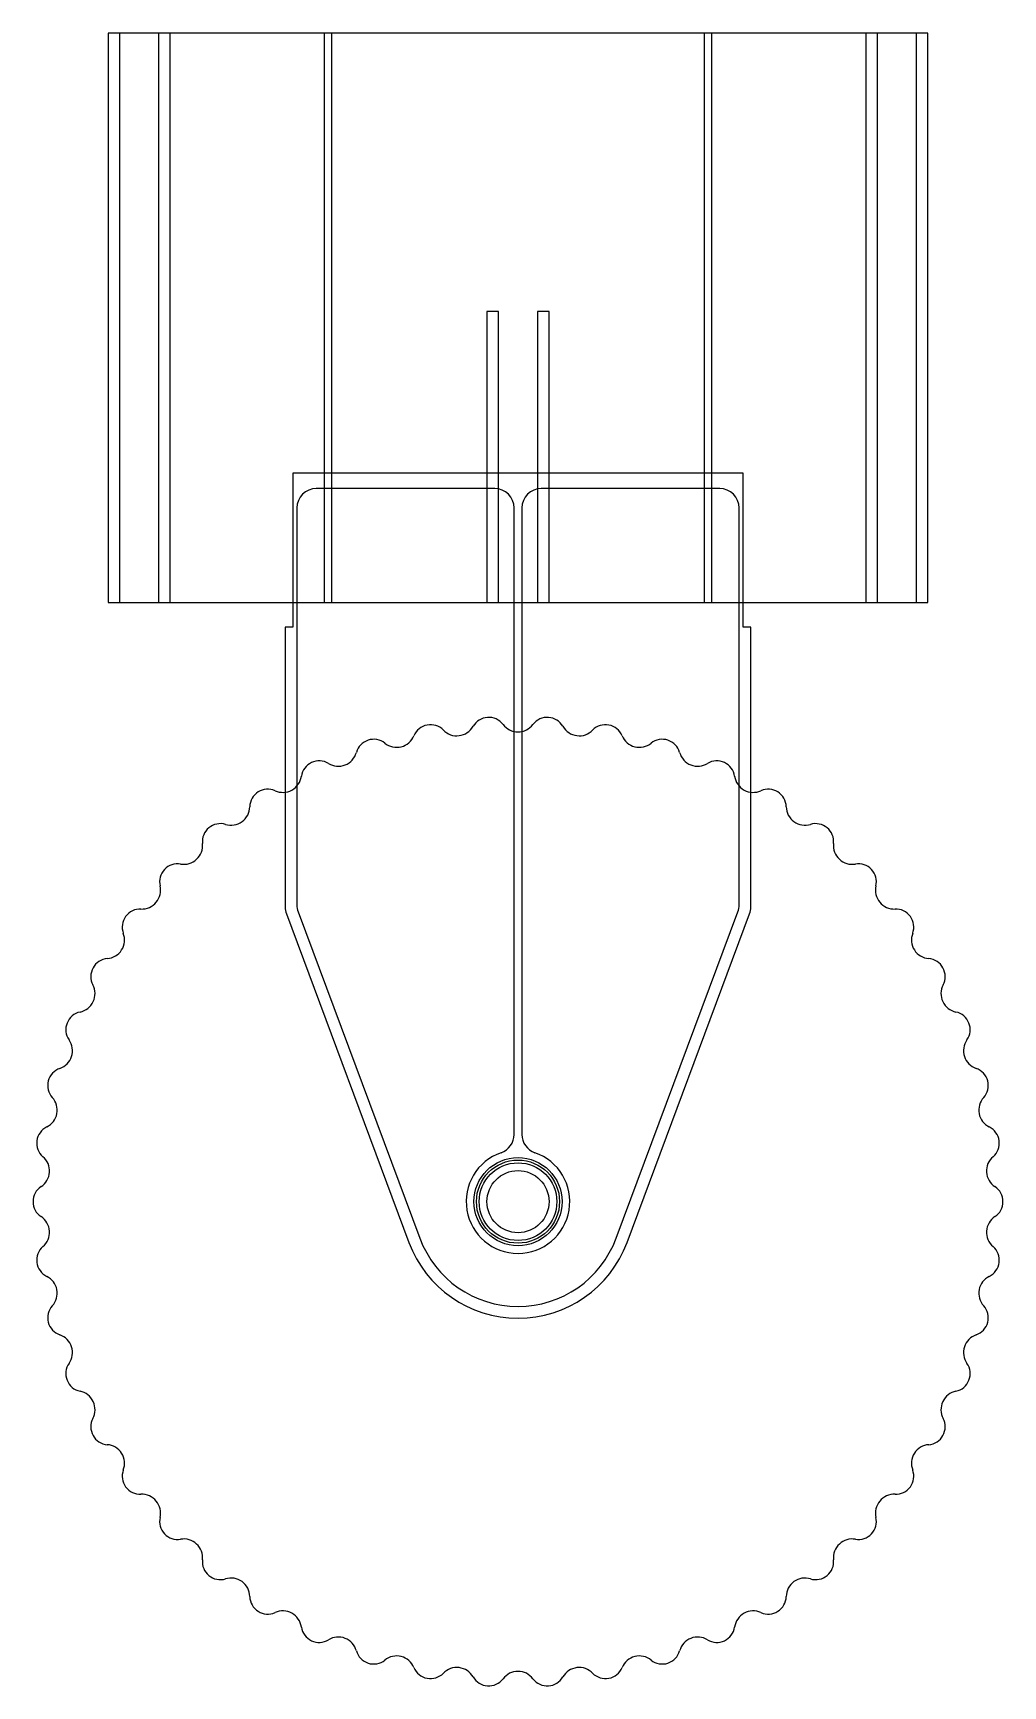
# Model space of a CAD drawing. Header units: metres. Extents: x -125 to 125, y -125 to 301.
import ezdxf

# ---------------------------------------------------------------- set-up
doc = ezdxf.new("R2010")
doc.units = ezdxf.units.M

msp = doc.modelspace()

# ---------------------------------------------------------------- linework, layer by layer
at = {"layer": 'PARAMETRIX'}
for p, q in [((105.6551, 301.05), (-105.6551, 301.05)), ((-105.6551, 301.05), (-105.6551, 154.35)), ((-102.6551, 301.05), (-105.6551, 301.05)), ((-105.6551, 301.05), (-105.6551, 154.35)), ((-102.6551, 154.35), (-102.6551, 301.05)), ((-89.6551, 301.05), (-92.6551, 301.05)), ((-92.6551, 301.05), (-92.6551, 154.35)), ((-89.6551, 154.35), (-89.6551, 301.05)), ((-48, 301.05), (-50, 301.05)), ((-50, 301.05), (-50, 154.35)), ((-48, 154.35), (-48, 301.05)), ((50, 301.05), (48, 301.05)), ((48, 301.05), (48, 154.35)), ((50, 154.35), (50, 301.05)), ((92.6551, 301.05), (89.6551, 301.05)), ((89.6551, 301.05), (89.6551, 154.35)), ((92.6551, 154.35), (92.6551, 301.05)), ((105.6551, 301.05), (102.6551, 301.05)), ((102.6551, 301.05), (102.6551, 154.35)), ((105.6551, 154.35), (105.6551, 301.05)), ((105.6551, 154.35), (105.6551, 301.05)), ((-5, 229.35), (-8, 229.35)), ((-8, 229.35), (-8, 154.35)), ((-5, 154.35), (-5, 229.35)), ((8, 229.35), (5, 229.35)), ((5, 229.35), (5, 154.35)), ((8, 154.35), (8, 229.35)), ((-58, 187.7), (-58, 148)), ((58, 187.7), (-58, 187.7)), ((58, 148), (58, 187.7)), ((-6, 183.7), (-52, 183.7)), ((52, 183.7), (6, 183.7)), ((-57, 178.7), (-57, 76.4437)), ((-1, 17.3414), (-1, 178.7)), ((1, 178.7), (1, 17.3414)), ((57, 76.4437), (57, 178.7)), ((-105.6551, 154.35), (105.6551, 154.35)), ((-105.6551, 154.35), (-102.6551, 154.35)), ((-92.6551, 154.35), (-89.6551, 154.35)), ((-50, 154.35), (-48, 154.35)), ((-8, 154.35), (-5, 154.35)), ((5, 154.35), (8, 154.35)), ((48, 154.35), (50, 154.35)), ((89.6551, 154.35), (92.6551, 154.35)), ((102.6551, 154.35), (105.6551, 154.35)), ((-58, 148), (-60, 148)), ((-60, 148), (-60, 75.9023)), ((60, 148), (58, 148)), ((60, 75.9023), (60, 148)), ((-59.6846, 74.1546), (-28.1077, -10.4861)), ((-56.6846, 74.696), (-25.2969, -9.4375)), ((25.2969, -9.4375), (56.6846, 74.696)), ((28.1077, -10.4861), (59.6846, 74.1546))]:
    msp.add_line(p, q, dxfattribs=at)
for radius in [11.35, 10.7, 10, 8]:
    msp.add_circle((0, 0), radius, dxfattribs=at)
for centre, radius, start, end in [((-52, 178.7), 5, 90, 180), ((-6, 178.7), 5, 0, 90), ((6, 178.7), 5, 90, 180), ((52, 178.7), 5, 0, 90), ((-7.5567, 120.1104), 4.6521, 93.6, 149.7484), ((-7.5567, 120.1104), 4.6521, 37.4516, 93.6), ((7.5567, 120.1104), 4.6521, 86.4, 142.5484), ((7.5567, 120.1104), 4.6521, 30.2516, 86.4), ((-31.2897, 121.8653), 4.8181, 284.4, 337.709), ((-22.5509, 118.2162), 4.6521, 100.8, 156.9484), ((-22.5509, 118.2162), 4.6521, 44.6516, 100.8), ((-15.7692, 124.826), 4.8181, 223.891, 277.2), ((-15.7692, 124.826), 4.8181, 277.2, 330.509), ((0, 125.8181), 4.8181, 216.691, 270), ((0, 125.8181), 4.8181, 270, 323.309), ((15.7692, 124.826), 4.8181, 209.491, 262.8), ((15.7692, 124.826), 4.8181, 262.8, 316.109), ((22.5509, 118.2162), 4.6521, 79.2, 135.3484), ((22.5509, 118.2162), 4.6521, 23.0516, 79.2), ((31.2897, 121.8653), 4.8181, 202.291, 255.6), ((-46.3167, 116.9828), 4.8181, 291.6, 344.909), ((-37.1895, 114.4576), 4.6521, 108, 164.1484), ((-37.1895, 114.4576), 4.6521, 51.8516, 108), ((-31.2897, 121.8653), 4.8181, 231.091, 284.4), ((31.2897, 121.8653), 4.8181, 255.6, 308.909), ((37.1895, 114.4576), 4.6521, 72, 128.1484), ((37.1895, 114.4576), 4.6521, 15.8516, 72), ((46.3167, 116.9828), 4.8181, 195.091, 248.4), ((-51.2416, 108.894), 4.6521, 115.2, 171.3484), ((-51.2416, 108.894), 4.6521, 59.0516, 115.2), ((-46.3167, 116.9828), 4.8181, 238.291, 291.6), ((46.3167, 116.9828), 4.8181, 248.4, 301.709), ((51.2416, 108.894), 4.6521, 64.8, 120.9484), ((51.2416, 108.894), 4.6521, 8.6516, 64.8), ((-60.6134, 110.2553), 4.8181, 298.8, 352.109), ((60.6134, 110.2553), 4.8181, 187.891, 241.2), ((-64.4856, 101.6131), 4.6521, 122.4, 178.5484), ((-64.4856, 101.6131), 4.6521, 66.2516, 122.4), ((-60.6134, 110.2553), 4.8181, 245.491, 298.8), ((60.6134, 110.2553), 4.8181, 241.2, 294.509), ((64.4856, 101.6131), 4.6521, 57.6, 113.7484), ((64.4856, 101.6131), 4.6521, 1.4516, 57.6), ((-73.9541, 101.789), 4.8181, 306, 359.309), ((73.9541, 101.789), 4.8181, 180.691, 234), ((-76.7126, 92.7296), 4.6521, 129.6, 185.7484), ((-76.7126, 92.7296), 4.6521, 73.4516, 129.6), ((-73.9541, 101.789), 4.8181, 252.691, 306), ((73.9541, 101.789), 4.8181, 234, 287.309), ((76.7126, 92.7296), 4.6521, 50.4, 106.5484), ((76.7126, 92.7296), 4.6521, 354.2516, 50.4), ((-86.1284, 91.7175), 4.8181, 313.2, 6.509), ((86.1284, 91.7175), 4.8181, 173.491, 226.8), ((-87.7298, 82.3838), 4.6521, 136.8, 192.9484), ((-87.7298, 82.3838), 4.6521, 80.6516, 136.8), ((-86.1284, 91.7175), 4.8181, 259.891, 313.2), ((86.1284, 91.7175), 4.8181, 226.8, 280.109), ((87.7298, 82.3838), 4.6521, 43.2, 99.3484), ((87.7298, 82.3838), 4.6521, 347.0516, 43.2), ((-96.9445, 80.1995), 4.8181, 320.4, 13.709), ((96.9445, 80.1995), 4.8181, 166.291, 219.6), ((-96.9445, 80.1995), 4.8181, 267.091, 320.4), ((96.9445, 80.1995), 4.8181, 219.6, 272.909), ((-97.3635, 70.7387), 4.6521, 144, 200.1484), ((-97.3635, 70.7387), 4.6521, 87.8516, 144), ((-55, 75.9023), 5, 180, 200.459), ((-52, 76.4437), 5, 180, 200.459), ((52, 76.4437), 5, 339.541, 0), ((55, 75.9023), 5, 339.541, 0), ((97.3635, 70.7387), 4.6521, 36, 92.1484), ((97.3635, 70.7387), 4.6521, 339.8516, 36), ((-106.2318, 67.4167), 4.8181, 327.6, 20.909), ((106.2318, 67.4167), 4.8181, 159.091, 212.4), ((-106.2318, 67.4167), 4.8181, 274.291, 327.6), ((106.2318, 67.4167), 4.8181, 212.4, 265.709), ((-105.4616, 57.978), 4.6521, 151.2, 207.3484), ((-105.4616, 57.978), 4.6521, 95.0516, 151.2), ((105.4616, 57.978), 4.6521, 28.8, 84.9484), ((105.4616, 57.978), 4.6521, 332.6516, 28.8), ((-113.8437, 53.5708), 4.8181, 334.8, 28.109), ((113.8437, 53.5708), 4.8181, 151.891, 205.2), ((-113.8437, 53.5708), 4.8181, 281.491, 334.8), ((113.8437, 53.5708), 4.8181, 205.2, 258.509), ((-111.8966, 44.303), 4.6521, 102.2516, 158.4), ((111.8966, 44.303), 4.6521, 21.6, 77.7484), ((-111.8966, 44.303), 4.6521, 158.4, 214.5484), ((111.8966, 44.303), 4.6521, 325.4516, 21.6), ((-119.6602, 38.8799), 4.8181, 342, 35.309), ((119.6602, 38.8799), 4.8181, 144.691, 198), ((-116.5669, 29.9293), 4.6521, 109.4516, 165.6), ((-119.6602, 38.8799), 4.8181, 288.691, 342), ((119.6602, 38.8799), 4.8181, 198, 251.309), ((116.5669, 29.9293), 4.6521, 14.4, 70.5484), ((-116.5669, 29.9293), 4.6521, 165.6, 221.7484), ((116.5669, 29.9293), 4.6521, 318.2516, 14.4), ((-123.5896, 23.576), 4.8181, 349.2, 42.509), ((123.5896, 23.576), 4.8181, 137.491, 190.8), ((-123.5896, 23.576), 4.8181, 295.891, 349.2), ((123.5896, 23.576), 4.8181, 190.8, 244.109), ((-119.3989, 15.0836), 4.6521, 116.6516, 172.8), ((-6, 17.3414), 5, 289.0853, 0), ((6, 17.3414), 5, 180, 250.9147), ((119.3989, 15.0836), 4.6521, 7.2, 63.3484), ((-119.3989, 15.0836), 4.6521, 172.8, 228.9484), ((119.3989, 15.0836), 4.6521, 311.0516, 7.2), ((-125.5699, 7.9002), 4.8181, 356.4, 49.709), ((0, 0), 13.35, 109.0853, 70.9147), ((125.5699, 7.9002), 4.8181, 130.291, 183.6), ((-125.5699, 7.9002), 4.8181, 303.091, 356.4), ((125.5699, 7.9002), 4.8181, 183.6, 236.909), ((-120.3479, 0), 4.6521, 123.8516, 180), ((-120.3479, 0), 4.6521, 180, 236.1484), ((120.3479, 0), 4.6521, 360, 56.1484), ((120.3479, 0), 4.6521, 303.8516, 360), ((-125.5699, -7.9002), 4.8181, 3.6, 56.909), ((125.5699, -7.9002), 4.8181, 123.091, 176.4), ((-125.5699, -7.9002), 4.8181, 310.291, 3.6), ((125.5699, -7.9002), 4.8181, 176.4, 229.709), ((-119.3989, -15.0836), 4.6521, 131.0516, 187.2), ((0, 0), 30, 200.459, 339.541), ((0, 0), 27, 200.459, 339.541), ((119.3989, -15.0836), 4.6521, 352.8, 48.9484), ((-119.3989, -15.0836), 4.6521, 187.2, 243.3484), ((119.3989, -15.0836), 4.6521, 296.6516, 352.8), ((-123.5896, -23.576), 4.8181, 10.8, 64.109), ((123.5896, -23.576), 4.8181, 115.891, 169.2), ((-123.5896, -23.576), 4.8181, 317.491, 10.8), ((123.5896, -23.576), 4.8181, 169.2, 222.509), ((-116.5669, -29.9293), 4.6521, 138.2516, 194.4), ((116.5669, -29.9293), 4.6521, 345.6, 41.7484), ((-116.5669, -29.9293), 4.6521, 194.4, 250.5484), ((116.5669, -29.9293), 4.6521, 289.4516, 345.6), ((-119.6602, -38.8799), 4.8181, 18, 71.309), ((-119.6602, -38.8799), 4.8181, 324.691, 18), ((119.6602, -38.8799), 4.8181, 162, 215.309), ((119.6602, -38.8799), 4.8181, 108.691, 162), ((-111.8966, -44.303), 4.6521, 145.4516, 201.6), ((111.8966, -44.303), 4.6521, 338.4, 34.5484), ((-111.8966, -44.303), 4.6521, 201.6, 257.7484), ((111.8966, -44.303), 4.6521, 282.2516, 338.4), ((-113.8437, -53.5708), 4.8181, 25.2, 78.509), ((113.8437, -53.5708), 4.8181, 101.491, 154.8), ((-113.8437, -53.5708), 4.8181, 331.891, 25.2), ((113.8437, -53.5708), 4.8181, 154.8, 208.109), ((-105.4616, -57.978), 4.6521, 152.6516, 208.8), ((105.4616, -57.978), 4.6521, 331.2, 27.3484), ((-105.4616, -57.978), 4.6521, 208.8, 264.9484), ((-106.2318, -67.4167), 4.8181, 32.4, 85.709), ((106.2318, -67.4167), 4.8181, 94.291, 147.6), ((105.4616, -57.978), 4.6521, 275.0516, 331.2), ((-106.2318, -67.4167), 4.8181, 339.091, 32.4), ((106.2318, -67.4167), 4.8181, 147.6, 200.909), ((-97.3635, -70.7387), 4.6521, 159.8516, 216), ((97.3635, -70.7387), 4.6521, 324, 20.1484), ((-97.3635, -70.7387), 4.6521, 216, 272.1484), ((-96.9445, -80.1995), 4.8181, 39.6, 92.909), ((96.9445, -80.1995), 4.8181, 87.091, 140.4), ((97.3635, -70.7387), 4.6521, 267.8516, 324), ((-96.9445, -80.1995), 4.8181, 346.291, 39.6), ((96.9445, -80.1995), 4.8181, 140.4, 193.709), ((-87.7298, -82.3838), 4.6521, 167.0516, 223.2), ((87.7298, -82.3838), 4.6521, 316.8, 12.9484), ((-87.7298, -82.3838), 4.6521, 223.2, 279.3484), ((-86.1284, -91.7175), 4.8181, 46.8, 100.109), ((-86.1284, -91.7175), 4.8181, 353.491, 46.8), ((86.1284, -91.7175), 4.8181, 133.2, 186.509), ((86.1284, -91.7175), 4.8181, 79.891, 133.2), ((87.7298, -82.3838), 4.6521, 260.6516, 316.8), ((-76.7126, -92.7296), 4.6521, 174.2516, 230.4), ((76.7126, -92.7296), 4.6521, 309.6, 5.7484), ((-76.7126, -92.7296), 4.6521, 230.4, 286.5484), ((-73.9541, -101.789), 4.8181, 54, 107.309), ((-73.9541, -101.789), 4.8181, 0.691, 54), ((73.9541, -101.789), 4.8181, 126, 179.309), ((73.9541, -101.789), 4.8181, 72.691, 126), ((76.7126, -92.7296), 4.6521, 253.4516, 309.6), ((-64.4856, -101.6131), 4.6521, 181.4516, 237.6), ((64.4856, -101.6131), 4.6521, 302.4, 358.5484), ((-64.4856, -101.6131), 4.6521, 237.6, 293.7484), ((-60.6134, -110.2553), 4.8181, 61.2, 114.509), ((-60.6134, -110.2553), 4.8181, 7.891, 61.2), ((60.6134, -110.2553), 4.8181, 118.8, 172.109), ((60.6134, -110.2553), 4.8181, 65.491, 118.8), ((64.4856, -101.6131), 4.6521, 246.2516, 302.4), ((-51.2416, -108.894), 4.6521, 188.6516, 244.8), ((51.2416, -108.894), 4.6521, 295.2, 351.3484), ((-51.2416, -108.894), 4.6521, 244.8, 300.9484), ((-46.3167, -116.9828), 4.8181, 68.4, 121.709), ((-46.3167, -116.9828), 4.8181, 15.091, 68.4), ((46.3167, -116.9828), 4.8181, 111.6, 164.909), ((46.3167, -116.9828), 4.8181, 58.291, 111.6), ((51.2416, -108.894), 4.6521, 239.0516, 295.2), ((-37.1895, -114.4576), 4.6521, 195.8516, 252), ((-37.1895, -114.4576), 4.6521, 252, 308.1484), ((-31.2897, -121.8653), 4.8181, 75.6, 128.909), ((-31.2897, -121.8653), 4.8181, 22.291, 75.6), ((31.2897, -121.8653), 4.8181, 104.4, 157.709), ((31.2897, -121.8653), 4.8181, 51.091, 104.4), ((37.1895, -114.4576), 4.6521, 231.8516, 288), ((37.1895, -114.4576), 4.6521, 288, 344.1484), ((-22.5509, -118.2162), 4.6521, 203.0516, 259.2), ((-22.5509, -118.2162), 4.6521, 259.2, 315.3484), ((-15.7692, -124.826), 4.8181, 82.8, 136.109), ((-15.7692, -124.826), 4.8181, 29.491, 82.8), ((-7.5567, -120.1104), 4.6521, 210.2516, 266.4), ((-7.5567, -120.1104), 4.6521, 266.4, 322.5484), ((0, -125.8181), 4.8181, 90, 143.309), ((0, -125.8181), 4.8181, 36.691, 90), ((7.5567, -120.1104), 4.6521, 217.4516, 273.6), ((7.5567, -120.1104), 4.6521, 273.6, 329.7484), ((15.7692, -124.826), 4.8181, 97.2, 150.509), ((15.7692, -124.826), 4.8181, 43.891, 97.2), ((22.5509, -118.2162), 4.6521, 224.6516, 280.8), ((22.5509, -118.2162), 4.6521, 280.8, 336.9484)]:
    msp.add_arc(centre, radius, start, end, dxfattribs=at)

doc.saveas('drawing.dxf')
